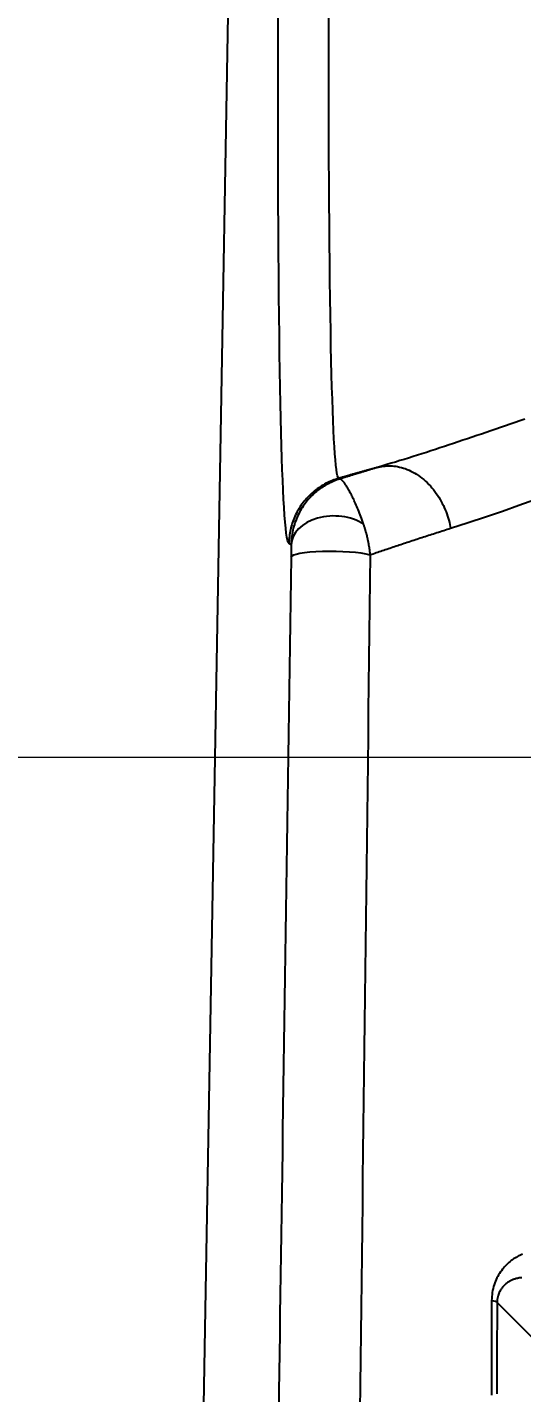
# Model space of a CAD drawing. Extents: x 0 to 395, y 0 to 289.
# Drawn here: x 97.57 to 103.33, y 222.07 to 237.98 of the extents above; entities that cross this region are included whole.
import ezdxf

# ---------------------------------------------------------------- set-up
doc = ezdxf.new("R2010")
doc.units = 0
doc.header["$LTSCALE"] = 10
doc.header["$MEASUREMENT"] = 0
doc.header["$PDMODE"] = 3
doc.header["$PDSIZE"] = -10
doc.layers.get('0').update_dxf_attribs({"linetype": 'CONTINUOUS'})
doc.layers.get('DEFPOINTS').update_dxf_attribs({"linetype": 'CONTINUOUS'})
doc.layers.add('1', color=7, linetype='CONTINUOUS')
doc.styles.add('Daelim Dimension', font='')
doc.styles.get('Daelim Dimension').set_extended_font_data('나눔고딕')
doc.dimstyles.new('DEFAULT', dxfattribs={"dimscale": 2, "dimtxt": 2, "dimasz": 2, "dimexe": 0, "dimexo": 2, "dimgap": 1, "dimtad": 1, "dimdec": 0, "dimzin": 9, "dimdsep": 46, "dimtxsty": 'Daelim Dimension', "dimcen": 0.5, "dimclrd": 5, "dimclre": 5, "dimclrt": 256, "dimadec": 1, "dimazin": 0, "dimtfac": 1, "dimtdec": 0, "dimtix": 1, "dimtmove": 0, "dimatfit": 3, "dimfxl": 1, "dimtolj": 1, "dimtzin": 1, "dimlwd": 9, "dimlwe": 9, "dimarcsym": 0})

# ---------------------------------------------------------------- blocks, each defined once
blk = doc.blocks.new('*D1')
at = {"color": 5, "linetype": 'ByBlock', "lineweight": 9, "ltscale": 0.5, "transparency": 16777216}
for p, q in [((91.318, 233.468), (91.318, 237.468)), ((110.67, 229.468), (91.318, 229.468)), ((91.318, 229.468), (91.318, 219.868)), ((110.67, 219.868), (91.318, 219.868)), ((91.318, 215.868), (91.318, 211.868))]:
    blk.add_line(p, q, dxfattribs=at)
at = {"color": 5, "ltscale": 0.5, "transparency": 16777216}
for points in [[(90.651, 233.468), (91.985, 233.468), (91.318, 229.468)], [(90.651, 215.868), (91.985, 215.868), (91.318, 219.868)]]:
    blk.add_solid(points, dxfattribs=at)
at = {"layer": 'DEFPOINTS', "color": 0, "ltscale": 0.5, "transparency": 16777216}
for p in [(114.67, 229.468), (91.318, 219.868), (114.67, 219.868)]:
    blk.add_point(p, dxfattribs=at)
at = {"color": 7, "ltscale": 0.5, "transparency": 16777216, "insert": (85.897, 224.668), "char_height": 6, "attachment_point": 5, "rotation": 90, "style": 'Daelim Dimension'}
blk.add_mtext('\\A1;9.6', dxfattribs=at)
blk = doc.blocks.new('*D7')
at = {"color": 5, "linetype": 'ByBlock', "lineweight": 9, "ltscale": 0.5, "transparency": 16777216}
for p, q in [((110.67, 270.43), (71.782, 270.43)), ((71.782, 266.43), (71.782, 213.906)), ((110.67, 209.906), (71.782, 209.906))]:
    blk.add_line(p, q, dxfattribs=at)
at = {"color": 5, "ltscale": 0.5, "transparency": 16777216}
for points in [[(71.116, 266.43), (72.449, 266.43), (71.782, 270.43)], [(71.116, 213.906), (72.449, 213.906), (71.782, 209.906)]]:
    blk.add_solid(points, dxfattribs=at)
at = {"layer": 'DEFPOINTS', "color": 0, "ltscale": 0.5, "transparency": 16777216}
for p in [(114.67, 270.43), (71.782, 209.906), (114.67, 209.906)]:
    blk.add_point(p, dxfattribs=at)
at = {"color": 7, "ltscale": 0.5, "transparency": 16777216, "insert": (66.516, 240.168), "char_height": 6, "attachment_point": 5, "rotation": 90, "style": 'Daelim Dimension'}
blk.add_mtext('\\A1;61', dxfattribs=at)

msp = doc.modelspace()

# ---------------------------------------------------------------- linework, layer by layer
at = {"layer": '1'}
for p, q in [((100.317, 261.53), (99.52, 215.869)), ((100.647, 231.945), (100.621, 231.965)), ((103.749, 222.414), (103.046, 223.117))]:
    msp.add_line(p, q, dxfattribs=at)
for points in [[(100.621, 231.965), (100.613, 231.977), (100.606, 232.001), (100.598, 232.036), (100.591, 232.082), (100.584, 232.14), (100.578, 232.21), (100.571, 232.291), (100.565, 232.382), (100.559, 232.478), (100.554, 232.584), (100.549, 232.699), (100.544, 232.823), (100.539, 232.957), (100.535, 233.1), (100.531, 233.253), (100.526, 233.418), (100.523, 233.593), (100.519, 233.778), (100.516, 233.973), (100.512, 234.177), (100.51, 234.391), (100.507, 234.614), (100.504, 234.846), (100.502, 235.1), (100.5, 235.366), (100.499, 235.641), (100.497, 235.925), (100.496, 236.218), (100.495, 236.52), (100.495, 236.831), (100.494, 237.151), (100.494, 237.476), (100.495, 237.808), (100.495, 238.149)], [(101.201, 232.72), (101.194, 232.731), (101.187, 232.752), (101.181, 232.783), (101.174, 232.824), (101.168, 232.876), (101.162, 232.937), (101.157, 233.008), (101.151, 233.09), (101.146, 233.181), (101.141, 233.282), (101.136, 233.392), (101.131, 233.513), (101.127, 233.643), (101.122, 233.783), (101.118, 233.932), (101.115, 234.091), (101.111, 234.259), (101.108, 234.436), (101.105, 234.623), (101.102, 234.819), (101.099, 235.024), (101.097, 235.237), (101.094, 235.459), (101.092, 235.69), (101.091, 235.929), (101.089, 236.176), (101.088, 236.431), (101.087, 236.694), (101.086, 236.965), (101.085, 237.244), (101.085, 237.53), (101.085, 237.823), (101.085, 238.124)], [(103.369, 233.41), (103.312, 233.39), (103.255, 233.371), (103.199, 233.351), (103.143, 233.332), (103.087, 233.313), (103.031, 233.294), (102.975, 233.275), (102.92, 233.256), (102.865, 233.237), (102.81, 233.219), (102.755, 233.2), (102.701, 233.182), (102.647, 233.164), (102.593, 233.146), (102.539, 233.128), (102.486, 233.11), (102.432, 233.093), (102.38, 233.075), (102.327, 233.058), (102.274, 233.041), (102.222, 233.024), (102.17, 233.007), (102.118, 232.991), (102.067, 232.975), (102.016, 232.958), (101.965, 232.942), (101.914, 232.927), (101.864, 232.911), (101.813, 232.896), (101.763, 232.881), (101.714, 232.866), (101.664, 232.851)], [(101.664, 232.851), (101.655, 232.848), (101.646, 232.846), (101.637, 232.843), (101.627, 232.841), (101.618, 232.838), (101.609, 232.836), (101.599, 232.833), (101.59, 232.83), (101.581, 232.828), (101.572, 232.825), (101.562, 232.823), (101.553, 232.82), (101.544, 232.817), (101.534, 232.815), (101.525, 232.812), (101.516, 232.81), (101.507, 232.807), (101.497, 232.805), (101.488, 232.802), (101.479, 232.799), (101.469, 232.797), (101.46, 232.794), (101.451, 232.792), (101.442, 232.789), (101.432, 232.786), (101.423, 232.784), (101.414, 232.781), (101.405, 232.778), (101.395, 232.776), (101.386, 232.773), (101.377, 232.771), (101.367, 232.768), (101.358, 232.765), (101.349, 232.763), (101.34, 232.76), (101.33, 232.758), (101.321, 232.755), (101.312, 232.752), (101.303, 232.75), (101.293, 232.747), (101.284, 232.744), (101.275, 232.742), (101.266, 232.739), (101.256, 232.736), (101.247, 232.734), (101.238, 232.731), (101.228, 232.728), (101.219, 232.726), (101.21, 232.723), (101.201, 232.721)], [(101.664, 232.851), (101.655, 232.848), (101.646, 232.845), (101.636, 232.843), (101.627, 232.84), (101.618, 232.837), (101.609, 232.834), (101.599, 232.831), (101.59, 232.829), (101.581, 232.826), (101.572, 232.823), (101.562, 232.82), (101.553, 232.818), (101.544, 232.815), (101.535, 232.812), (101.526, 232.809), (101.516, 232.806), (101.507, 232.804), (101.498, 232.801), (101.489, 232.798), (101.48, 232.795), (101.471, 232.793), (101.462, 232.79), (101.453, 232.787), (101.444, 232.784), (101.434, 232.782), (101.425, 232.779), (101.416, 232.776), (101.407, 232.773), (101.398, 232.771), (101.389, 232.768), (101.38, 232.765), (101.371, 232.762), (101.362, 232.759), (101.353, 232.757), (101.344, 232.754), (101.336, 232.751), (101.327, 232.748), (101.318, 232.746), (101.309, 232.743), (101.3, 232.74), (101.291, 232.737), (101.282, 232.735), (101.273, 232.732), (101.264, 232.729), (101.256, 232.727), (101.247, 232.724), (101.238, 232.721), (101.229, 232.718), (101.22, 232.716), (101.212, 232.713)], [(101.664, 232.851), (101.683, 232.855), (101.702, 232.859), (101.721, 232.862), (101.741, 232.864), (101.761, 232.866), (101.781, 232.867), (101.802, 232.867), (101.823, 232.866), (101.844, 232.864), (101.866, 232.861), (101.887, 232.858), (101.909, 232.853), (101.931, 232.848), (101.954, 232.841), (101.976, 232.834), (101.998, 232.825), (102.02, 232.816), (102.042, 232.806), (102.064, 232.794), (102.086, 232.782), (102.108, 232.769), (102.129, 232.755), (102.151, 232.739), (102.171, 232.724), (102.192, 232.707), (102.212, 232.689), (102.232, 232.671), (102.251, 232.651), (102.269, 232.632), (102.287, 232.611), (102.305, 232.59), (102.321, 232.568), (102.338, 232.546), (102.353, 232.523), (102.368, 232.5), (102.382, 232.476), (102.396, 232.452), (102.408, 232.428), (102.42, 232.404), (102.431, 232.38), (102.442, 232.355), (102.452, 232.33), (102.461, 232.306), (102.469, 232.281), (102.477, 232.256), (102.484, 232.232), (102.49, 232.207), (102.496, 232.183), (102.5, 232.159), (102.505, 232.135)], [(101.201, 232.72), (101.182, 232.715), (101.164, 232.709), (101.146, 232.702), (101.128, 232.696), (101.109, 232.688), (101.091, 232.68), (101.073, 232.672), (101.055, 232.663), (101.037, 232.653), (101.02, 232.643), (101.002, 232.633), (100.985, 232.622), (100.968, 232.611), (100.951, 232.599), (100.934, 232.586), (100.918, 232.574), (100.902, 232.56), (100.886, 232.546), (100.871, 232.532), (100.856, 232.518), (100.841, 232.503), (100.827, 232.487), (100.813, 232.471), (100.799, 232.455), (100.786, 232.438), (100.774, 232.422), (100.761, 232.404), (100.75, 232.387), (100.739, 232.369), (100.728, 232.351), (100.718, 232.333), (100.708, 232.314), (100.699, 232.295), (100.69, 232.276), (100.682, 232.257), (100.674, 232.238), (100.667, 232.219), (100.66, 232.199), (100.654, 232.18), (100.648, 232.16), (100.643, 232.14), (100.639, 232.121), (100.635, 232.101), (100.631, 232.081), (100.628, 232.062), (100.626, 232.042), (100.624, 232.023), (100.622, 232.004), (100.621, 231.984), (100.621, 231.965)], [(101.212, 232.713), (101.196, 232.708), (101.179, 232.702), (101.162, 232.696), (101.145, 232.689), (101.129, 232.682), (101.112, 232.674), (101.096, 232.667), (101.079, 232.658), (101.063, 232.65), (101.048, 232.641), (101.032, 232.631), (101.016, 232.622), (101.001, 232.612), (100.986, 232.601), (100.971, 232.59), (100.956, 232.579), (100.942, 232.567), (100.928, 232.555), (100.914, 232.543), (100.9, 232.53), (100.886, 232.516), (100.873, 232.503), (100.86, 232.489), (100.847, 232.474), (100.834, 232.46), (100.822, 232.444), (100.81, 232.429), (100.798, 232.413), (100.787, 232.396), (100.776, 232.379), (100.765, 232.362), (100.754, 232.344), (100.744, 232.326), (100.735, 232.307), (100.725, 232.288), (100.716, 232.268), (100.708, 232.248), (100.7, 232.227), (100.692, 232.206), (100.685, 232.185), (100.678, 232.163), (100.672, 232.141), (100.667, 232.118), (100.662, 232.094), (100.658, 232.071), (100.654, 232.047), (100.651, 232.022), (100.649, 231.997), (100.647, 231.971), (100.647, 231.945)], [(101.212, 232.713), (101.211, 232.713), (101.211, 232.713), (101.211, 232.713), (101.211, 232.713), (101.211, 232.713), (101.21, 232.714), (101.21, 232.714), (101.21, 232.714), (101.21, 232.714), (101.209, 232.714), (101.209, 232.714), (101.209, 232.715), (101.209, 232.715), (101.209, 232.715), (101.208, 232.715), (101.208, 232.715), (101.208, 232.715), (101.208, 232.715), (101.207, 232.716), (101.207, 232.716), (101.207, 232.716), (101.207, 232.716), (101.207, 232.716), (101.206, 232.716), (101.206, 232.717), (101.206, 232.717), (101.206, 232.717), (101.206, 232.717), (101.205, 232.717), (101.205, 232.717), (101.205, 232.717), (101.205, 232.718), (101.204, 232.718), (101.204, 232.718), (101.204, 232.718), (101.204, 232.718), (101.204, 232.718), (101.203, 232.719), (101.203, 232.719), (101.203, 232.719), (101.203, 232.719), (101.202, 232.719), (101.202, 232.719), (101.202, 232.719), (101.202, 232.72), (101.202, 232.72), (101.201, 232.72), (101.201, 232.72), (101.201, 232.72), (101.201, 232.72)], [(101.491, 232.187), (101.483, 232.21), (101.475, 232.232), (101.466, 232.255), (101.458, 232.276), (101.45, 232.297), (101.442, 232.317), (101.434, 232.337), (101.427, 232.356), (101.419, 232.374), (101.411, 232.392), (101.404, 232.409), (101.397, 232.426), (101.39, 232.442), (101.382, 232.458), (101.376, 232.473), (101.369, 232.488), (101.362, 232.502), (101.355, 232.515), (101.349, 232.528), (101.343, 232.54), (101.336, 232.552), (101.33, 232.564), (101.324, 232.575), (101.319, 232.586), (101.313, 232.596), (101.307, 232.605), (101.302, 232.615), (101.297, 232.623), (101.292, 232.632), (101.286, 232.64), (101.282, 232.647), (101.277, 232.654), (101.272, 232.661), (101.268, 232.667), (101.263, 232.673), (101.259, 232.678), (101.255, 232.683), (101.251, 232.688), (101.247, 232.692), (101.243, 232.696), (101.239, 232.699), (101.236, 232.702), (101.233, 232.705), (101.229, 232.707), (101.227, 232.709), (101.224, 232.711), (101.221, 232.712), (101.218, 232.713), (101.215, 232.713), (101.212, 232.713)], [(103.485, 232.469), (103.299, 232.403), (103.108, 232.336), (102.912, 232.269), (102.711, 232.202), (102.505, 232.135)], [(101.569, 231.827), (101.568, 231.834), (101.567, 231.841), (101.567, 231.848), (101.566, 231.855), (101.565, 231.863), (101.564, 231.87), (101.563, 231.877), (101.563, 231.884), (101.562, 231.891), (101.561, 231.898), (101.56, 231.905), (101.559, 231.912), (101.558, 231.919), (101.557, 231.926), (101.555, 231.933), (101.554, 231.94), (101.553, 231.947), (101.552, 231.954), (101.551, 231.962), (101.549, 231.969), (101.548, 231.976), (101.547, 231.983), (101.545, 231.99), (101.544, 231.997), (101.542, 232.004), (101.541, 232.011), (101.539, 232.018), (101.538, 232.025), (101.536, 232.032), (101.534, 232.039), (101.533, 232.047), (101.531, 232.054), (101.529, 232.061), (101.527, 232.068), (101.525, 232.076), (101.523, 232.083), (101.522, 232.09), (101.519, 232.097), (101.517, 232.105), (101.515, 232.112), (101.513, 232.12), (101.511, 232.127), (101.509, 232.134), (101.506, 232.142), (101.504, 232.149), (101.501, 232.157), (101.499, 232.164), (101.496, 232.172), (101.494, 232.179), (101.491, 232.187)], [(102.505, 232.135), (102.485, 232.129), (102.465, 232.123), (102.445, 232.116), (102.425, 232.11), (102.405, 232.104), (102.385, 232.097), (102.365, 232.091), (102.345, 232.085), (102.326, 232.079), (102.306, 232.072), (102.286, 232.066), (102.267, 232.06), (102.248, 232.053), (102.228, 232.047), (102.209, 232.041), (102.19, 232.035), (102.17, 232.028), (102.151, 232.022), (102.132, 232.016), (102.113, 232.01), (102.094, 232.004), (102.075, 231.997), (102.056, 231.991), (102.037, 231.985), (102.019, 231.979), (102, 231.973), (101.981, 231.966), (101.963, 231.96), (101.944, 231.954), (101.926, 231.948), (101.907, 231.942), (101.889, 231.936), (101.871, 231.93), (101.852, 231.923), (101.834, 231.917), (101.816, 231.911), (101.798, 231.905), (101.78, 231.899), (101.762, 231.893), (101.744, 231.887), (101.726, 231.881), (101.709, 231.875), (101.691, 231.869), (101.673, 231.863), (101.656, 231.857), (101.638, 231.851), (101.621, 231.845), (101.603, 231.839), (101.586, 231.833), (101.569, 231.827)], [(100.647, 231.945), (100.647, 231.942), (100.647, 231.939), (100.647, 231.936), (100.647, 231.933), (100.647, 231.93), (100.647, 231.927), (100.647, 231.924), (100.647, 231.921), (100.647, 231.918), (100.647, 231.914), (100.647, 231.911), (100.647, 231.908), (100.647, 231.905), (100.647, 231.902), (100.647, 231.899), (100.647, 231.897), (100.647, 231.894), (100.647, 231.891), (100.646, 231.888), (100.646, 231.885), (100.646, 231.882), (100.646, 231.879), (100.646, 231.876), (100.646, 231.873), (100.646, 231.87), (100.646, 231.868), (100.646, 231.865), (100.646, 231.862), (100.646, 231.859), (100.646, 231.856), (100.646, 231.854), (100.646, 231.851), (100.646, 231.848), (100.646, 231.845), (100.646, 231.842), (100.646, 231.84), (100.646, 231.837), (100.646, 231.834), (100.646, 231.831), (100.646, 231.828), (100.646, 231.826), (100.646, 231.823), (100.646, 231.82), (100.646, 231.817), (100.646, 231.815), (100.646, 231.812), (100.646, 231.809), (100.646, 231.806), (100.646, 231.803), (100.646, 231.8)], [(100.646, 231.8), (100.642, 231.543), (100.638, 231.286), (100.634, 231.028), (100.63, 230.771), (100.627, 230.514), (100.623, 230.256), (100.619, 229.999), (100.615, 229.742), (100.612, 229.484), (100.608, 229.227), (100.604, 228.97), (100.6, 228.713), (100.597, 228.455), (100.593, 228.198), (100.589, 227.94), (100.585, 227.683), (100.582, 227.425), (100.578, 227.168), (100.574, 226.91), (100.57, 226.653), (100.567, 226.396), (100.563, 226.141), (100.559, 225.886), (100.556, 225.632), (100.552, 225.38), (100.548, 225.13), (100.545, 224.882), (100.541, 224.635), (100.538, 224.391), (100.534, 224.149), (100.531, 223.909), (100.527, 223.672), (100.524, 223.437), (100.521, 223.205), (100.517, 222.975), (100.514, 222.749), (100.511, 222.525), (100.508, 222.303), (100.505, 222.085), (100.502, 221.869)], [(101.569, 231.827), (101.565, 231.524), (101.561, 231.221), (101.557, 230.918), (101.554, 230.616), (101.55, 230.313), (101.546, 230.01), (101.543, 229.708), (101.539, 229.405), (101.535, 229.102), (101.531, 228.8), (101.528, 228.497), (101.524, 228.195), (101.52, 227.893), (101.517, 227.59), (101.513, 227.288), (101.509, 226.986), (101.506, 226.683), (101.502, 226.381), (101.498, 226.079), (101.495, 225.777), (101.491, 225.475), (101.488, 225.173), (101.484, 224.871), (101.48, 224.569), (101.477, 224.267), (101.473, 223.965), (101.47, 223.664), (101.466, 223.362), (101.462, 223.06), (101.459, 222.759), (101.455, 222.457), (101.452, 222.156), (101.448, 221.854)], [(103.342, 223.68), (103.326, 223.673), (103.311, 223.666), (103.297, 223.659), (103.282, 223.651), (103.267, 223.642), (103.253, 223.633), (103.239, 223.624), (103.225, 223.614), (103.211, 223.604), (103.197, 223.593), (103.184, 223.581), (103.17, 223.57), (103.157, 223.557), (103.145, 223.544), (103.132, 223.531), (103.12, 223.517), (103.108, 223.503), (103.097, 223.487), (103.085, 223.472), (103.075, 223.455), (103.064, 223.439), (103.054, 223.421), (103.045, 223.403), (103.036, 223.384), (103.027, 223.364), (103.019, 223.344), (103.012, 223.324), (103.005, 223.302), (102.999, 223.28), (102.994, 223.258), (102.99, 223.234), (102.987, 223.211), (102.984, 223.187), (102.983, 223.162), (102.982, 223.138)], [(103.335, 223.404), (103.328, 223.404), (103.32, 223.403), (103.312, 223.403), (103.305, 223.402), (103.297, 223.401), (103.29, 223.399), (103.282, 223.398), (103.275, 223.396), (103.267, 223.395), (103.26, 223.393), (103.253, 223.39), (103.246, 223.388), (103.238, 223.385), (103.231, 223.383), (103.224, 223.38), (103.217, 223.377), (103.21, 223.373), (103.203, 223.37), (103.196, 223.366), (103.189, 223.362), (103.182, 223.358), (103.175, 223.354), (103.168, 223.349), (103.162, 223.344), (103.155, 223.339), (103.149, 223.334), (103.142, 223.328), (103.136, 223.322), (103.129, 223.316), (103.123, 223.31), (103.117, 223.303), (103.111, 223.296), (103.105, 223.288), (103.099, 223.28), (103.093, 223.272), (103.087, 223.263), (103.082, 223.254), (103.077, 223.244), (103.071, 223.233), (103.067, 223.222), (103.062, 223.21), (103.058, 223.197), (103.054, 223.183), (103.051, 223.168), (103.048, 223.152), (103.047, 223.135), (103.046, 223.117)], [(102.982, 223.138), (102.982, 223.1), (102.982, 223.062), (102.982, 223.024), (102.982, 222.986), (102.982, 222.948), (102.982, 222.91), (102.982, 222.872), (102.982, 222.834), (102.982, 222.796), (102.982, 222.758), (102.982, 222.72), (102.982, 222.682), (102.982, 222.644), (102.982, 222.606), (102.982, 222.568), (102.982, 222.53), (102.982, 222.492), (102.982, 222.454), (102.981, 222.416), (102.981, 222.378), (102.981, 222.34), (102.981, 222.302), (102.981, 222.264), (102.981, 222.226), (102.981, 222.188), (102.981, 222.15), (102.981, 222.112), (102.981, 222.074), (102.981, 222.036)], [(103.046, 223.117), (103.046, 223.079), (103.046, 223.041), (103.046, 223.003), (103.046, 222.965), (103.046, 222.927), (103.046, 222.889), (103.046, 222.851), (103.046, 222.813), (103.045, 222.775), (103.045, 222.737), (103.045, 222.699), (103.045, 222.661), (103.045, 222.623), (103.045, 222.585), (103.045, 222.547), (103.045, 222.509), (103.045, 222.471), (103.045, 222.433), (103.045, 222.395), (103.045, 222.357), (103.045, 222.319), (103.045, 222.281), (103.044, 222.243), (103.044, 222.205), (103.044, 222.167), (103.044, 222.129), (103.044, 222.091), (103.044, 222.053)]]:
    msp.add_lwpolyline(points, dxfattribs=at)
for centre, major_axis, ratio, start_param, end_param in [((101.147, 231.937), (0.5, 0), 0.690647, 0.810867, 3.117441), ((101.145, 231.792), (0.5, -0.007), 0.153954, 0.563415, 3.123929), ((102.746, 223.117), (0.3, -0.001), 0.115159, 0.015813, 0.666414)]:
    msp.add_ellipse(centre, major_axis=major_axis, ratio=ratio, start_param=start_param, end_param=end_param, dxfattribs=at)

# ---------------------------------------------------------------- dimensions: what is measured, and where the dimension line sits
at = {"color": 5, "ltscale": 0.5}
dim = msp.add_linear_dim(base=(71.782, 209.906), p1=(114.67, 270.43), p2=(114.67, 209.906), angle=90, dimstyle='DEFAULT', override={"dimtxt": 3, "dimclrt": 7, "dimfxl": 1.25, "dimarcsym": 1}, dxfattribs=at)
dim.commit()
dim.dimension.update_dxf_attribs({"geometry": '*D7', "text_midpoint": (66.516, 240.168)})
dim = msp.add_linear_dim(base=(91.318, 219.868), p1=(114.67, 229.468), p2=(114.67, 219.868), angle=90, text='9.6', dimstyle='DEFAULT', override={"dimtxt": 3, "dimdec": 0, "dimclrd": 5, "dimclre": 5, "dimclrt": 7, "dimfxl": 1.25, "dimarcsym": 1}, dxfattribs=at)
dim.commit()
dim.dimension.update_dxf_attribs({"geometry": '*D1', "text_midpoint": (85.897, 224.668)})

doc.saveas('drawing.dxf')
